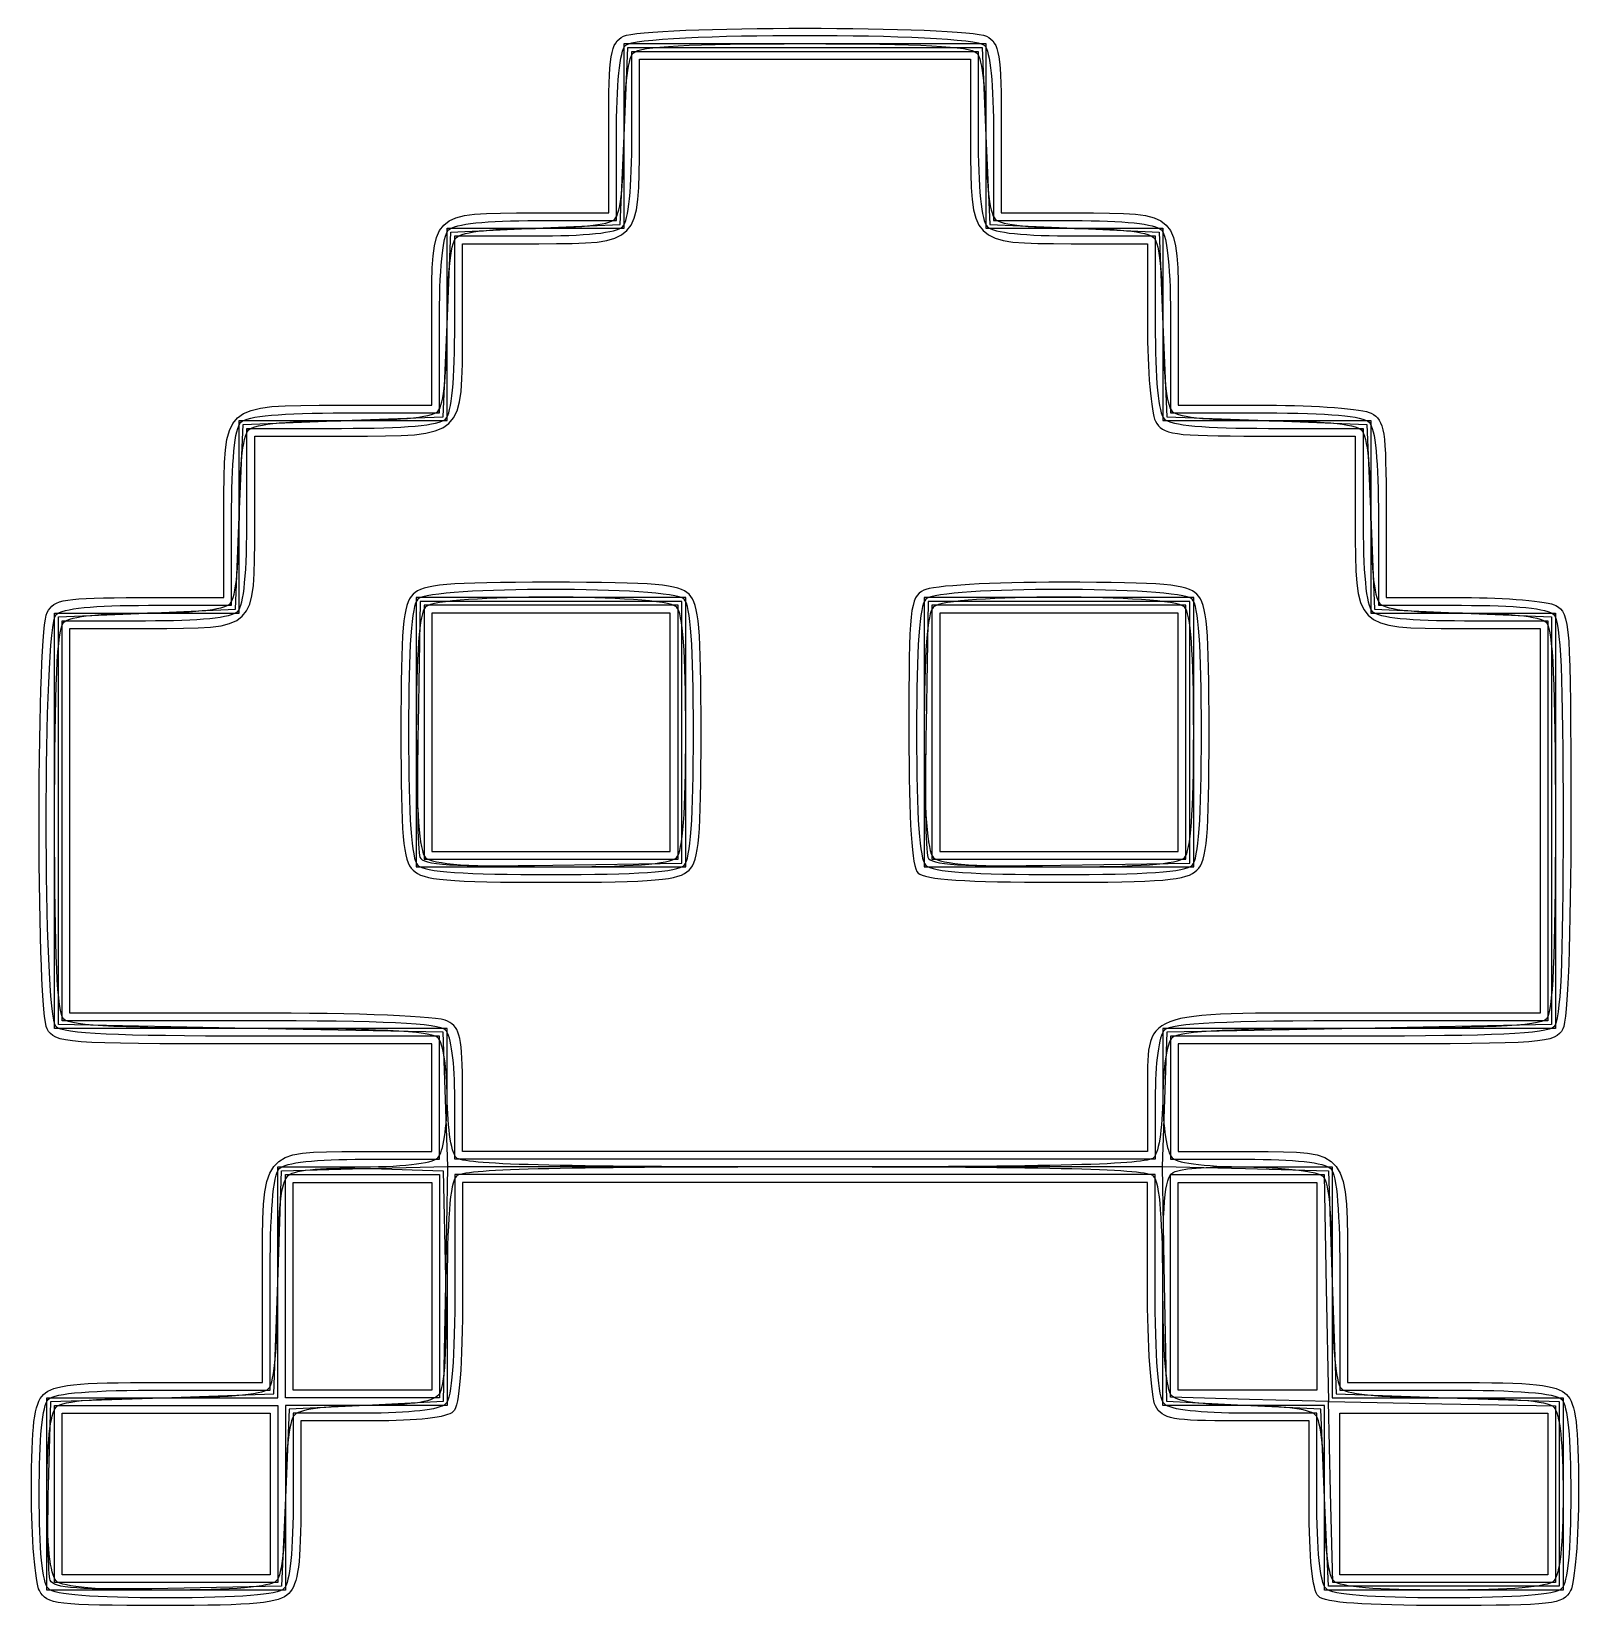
# Model space of a CAD drawing. Extents: x 86 to 356, y 52 to 258.
# Drawn here: x 203.9 to 260.6, y 130 to 187.7 of the extents above; entities that cross this region are included whole.
import ezdxf

# ---------------------------------------------------------------- set-up
doc = ezdxf.new("R2010")
doc.units = 0
doc.layers.add('Layer_1', color=7, linetype='CONTINUOUS')

msp = doc.modelspace()

# ---------------------------------------------------------------- linework, layer by layer
at = {"layer": 'Layer_1', "color": 7}
for points in [[(204.51031, 134.376085), (204.590946, 137.462391), (208.683169, 137.603502), (212.775391, 137.744613), (212.916502, 141.836836), (213.057613, 145.929058), (216.102348, 146.009271), (219.147085, 146.089484), (219.065681, 148.549271), (218.98428, 151.009058), (211.928724, 151.150169), (204.873169, 151.29128), (204.873169, 158.770169), (204.873169, 166.249058), (208.118724, 166.390169), (211.36428, 166.53128), (211.505391, 169.917947), (211.646502, 173.304613), (215.315391, 173.445724), (218.98428, 173.586836), (219.125391, 176.973502), (219.266502, 180.360169), (222.370946, 180.50128), (225.475391, 180.642391), (225.616502, 183.887947), (225.757613, 187.133502), (232.248724, 187.133502), (238.739835, 187.133502), (238.880946, 183.887947), (239.022057, 180.642391), (242.126502, 180.50128), (245.230946, 180.360169), (245.372057, 176.973502), (245.513169, 173.586836), (249.182057, 173.445724), (252.850946, 173.304613), (252.992057, 169.917947), (253.133169, 166.53128), (256.378724, 166.390169), (259.62428, 166.249058), (259.62428, 158.770169), (259.62428, 151.29128), (252.568724, 151.150169), (245.513169, 151.009058), (245.431767, 148.549271), (245.350363, 146.089484), (248.395101, 146.009271), (251.439835, 145.929058), (251.580946, 141.836836), (251.722057, 137.744613), (255.81428, 137.603502), (259.906502, 137.462391), (259.906502, 134.075724), (259.906502, 130.689058), (255.673169, 130.689058), (251.439835, 130.689058), (251.298724, 133.934613), (251.157613, 137.180169), (248.335391, 137.32128), (245.513169, 137.462391), (245.435261, 141.76628), (245.357356, 146.070169), (232.248724, 146.070169), (219.140092, 146.070169), (219.062187, 141.76628), (218.98428, 137.462391), (216.162057, 137.32128), (213.339835, 137.180169), (213.198724, 133.934613), (213.057613, 130.689058), (208.888886, 130.610925)], [(225.616502, 184.226613), (225.616502, 187.274613), (232.248724, 187.274613), (238.880946, 187.274613), (238.880946, 184.226613)], [(225.898724, 183.944391), (225.898724, 186.992391), (232.248724, 186.992391), (238.598724, 186.992391), (238.598724, 183.944391)], [(226.180946, 183.766995), (226.180946, 186.710169), (232.248724, 186.710169), (238.316502, 186.710169), (238.316502, 183.766995)], [(222.352393, 181.065724), (225.052057, 181.065724), (225.052057, 184.16024)], [(222.427391, 180.783502), (225.33428, 180.783502), (225.33428, 183.831502)], [(239.163169, 183.831502), (239.163169, 180.783502), (242.070057, 180.783502)], [(239.445391, 184.16024), (239.445391, 181.065724), (242.145055, 181.065724)], [(222.709613, 180.50128), (225.616502, 180.50128), (225.616502, 183.54928)], [(238.880946, 183.54928), (238.880946, 180.50128), (241.787835, 180.50128)], [(219.125391, 177.312169), (219.125391, 180.50128), (222.03228, 180.50128)], [(219.407613, 177.029947), (219.407613, 180.219058), (222.314502, 180.219058)], [(242.182946, 180.219058), (245.089835, 180.219058), (245.089835, 177.029947)], [(242.465169, 180.50128), (245.372057, 180.50128), (245.372057, 177.312169)], [(219.689835, 176.85255), (219.689835, 179.936836), (222.491898, 179.936836)], [(242.00555, 179.936836), (244.807613, 179.936836), (244.807613, 176.954949)], [(215.194439, 174.010169), (218.560946, 174.010169), (218.560946, 177.245796)], [(215.371835, 173.727947), (218.843169, 173.727947), (218.843169, 176.917058)], [(245.65428, 176.917058), (245.65428, 173.727947), (249.125613, 173.727947)], [(245.936502, 177.245796), (245.936502, 174.010169), (249.200611, 174.010169)], [(215.654057, 173.445724), (219.125391, 173.445724), (219.125391, 176.634836)], [(245.372057, 176.634836), (245.372057, 173.445724), (248.843391, 173.445724)], [(211.505391, 170.256613), (211.505391, 173.445724), (214.976724, 173.445724)], [(249.520724, 173.445724), (252.992057, 173.445724), (252.992057, 170.256613)], [(211.787613, 169.974391), (211.787613, 173.163502), (215.258946, 173.163502)], [(212.069835, 169.645653), (212.069835, 172.88128), (215.436343, 172.88128)], [(248.909764, 172.88128), (252.427613, 172.88128), (252.427613, 169.796995)], [(249.238502, 173.163502), (252.709835, 173.163502), (252.709835, 169.974391)], [(207.84643, 166.954613), (210.940946, 166.954613), (210.940946, 170.038899)], [(208.175169, 166.672391), (211.223169, 166.672391), (211.223169, 169.861502)], [(253.27428, 169.861502), (253.27428, 166.672391), (256.32228, 166.672391)], [(253.556502, 170.19024), (253.556502, 166.954613), (256.397277, 166.954613)], [(208.457391, 166.390169), (211.505391, 166.390169), (211.505391, 169.57928)], [(252.992057, 169.57928), (252.992057, 166.390169), (256.040057, 166.390169)], [(227.87428, 162.015724), (227.87428, 166.954613), (222.935391, 166.954613), (217.996502, 166.954613), (217.996502, 162.015724), (217.996502, 157.076836), (222.935391, 157.076836), (227.87428, 157.076836), (227.87428, 162.015724), (227.87428, 162.015724)], [(246.500946, 162.015724), (246.500946, 166.954613), (241.562057, 166.954613), (236.623169, 166.954613), (236.623169, 162.015724), (236.623169, 157.076836), (241.562057, 157.076836), (246.500946, 157.076836), (246.500946, 162.015724), (246.500946, 162.015724)], [(211.590057, 151.150169), (204.732057, 151.150169), (204.732057, 158.770169), (204.732057, 166.390169), (207.780057, 166.390169)], [(227.733169, 162.015724), (227.733169, 166.813502), (222.935391, 166.813502), (218.137613, 166.813502), (218.05959, 162.309275)], [(227.592057, 162.015724), (227.592057, 166.672391), (222.935391, 166.672391), (218.278724, 166.672391), (218.278724, 162.015724), (218.278724, 157.359058), (222.935391, 157.359058), (227.592057, 157.359058), (227.592057, 162.015724), (227.592057, 162.015724)], [(227.309835, 162.015724), (227.309835, 166.390169), (222.935391, 166.390169), (218.560946, 166.390169), (218.560946, 162.015724), (218.560946, 157.64128), (222.935391, 157.64128), (227.309835, 157.64128), (227.309835, 162.015724), (227.309835, 162.015724)], [(246.359835, 162.015724), (246.359835, 166.813502), (241.562057, 166.813502), (236.76428, 166.813502), (236.686257, 162.309275)], [(246.218724, 162.015724), (246.218724, 166.672391), (241.562057, 166.672391), (236.905391, 166.672391), (236.905391, 162.015724), (236.905391, 157.359058), (241.562057, 157.359058), (246.218724, 157.359058), (246.218724, 162.015724), (246.218724, 162.015724)], [(245.936502, 162.015724), (245.936502, 166.390169), (241.562057, 166.390169), (237.187613, 166.390169), (237.187613, 162.015724), (237.187613, 157.64128), (241.562057, 157.64128), (245.936502, 157.64128), (245.936502, 162.015724), (245.936502, 162.015724)], [(256.717391, 166.390169), (259.765391, 166.390169), (259.765391, 158.770169), (259.765391, 151.150169), (252.907391, 151.150169)], [(211.87228, 151.432391), (205.01428, 151.432391), (205.01428, 158.770169), (205.01428, 166.107947), (208.06228, 166.107947)], [(211.947277, 151.714613), (205.296502, 151.714613), (205.296502, 158.770169), (205.296502, 165.825724), (208.137277, 165.825724)], [(256.257772, 165.825724), (259.200946, 165.825724), (259.200946, 158.770169), (259.200946, 151.714613), (252.447772, 151.714613)], [(256.435169, 166.107947), (259.483169, 166.107947), (259.483169, 158.770169), (259.483169, 151.432391), (252.625169, 151.432391)], [(222.999718, 157.140539), (227.733169, 157.217947), (227.733169, 162.015724), (227.733169, 162.015724)], [(241.626384, 157.140539), (246.359835, 157.217947), (246.359835, 162.015724), (246.359835, 162.015724)], [(227.535613, 157.415502), (227.535613, 157.415502)], [(227.817835, 157.13328), (227.817835, 157.13328)], [(246.16228, 157.415502), (246.16228, 157.415502)], [(246.444502, 157.13328), (246.444502, 157.13328)], [(227.995232, 156.955884), (227.995232, 156.955884)], [(246.621898, 156.955884), (246.621898, 156.955884)], [(216.077391, 146.352391), (218.843169, 146.352391), (218.843169, 148.610169), (218.843169, 150.867947), (211.985169, 150.867947)], [(219.125391, 148.948836), (219.125391, 151.150169), (212.267391, 151.150169)], [(252.230057, 151.150169), (245.372057, 151.150169), (245.372057, 148.948836)], [(252.51228, 150.867947), (245.65428, 150.867947), (245.65428, 148.610169), (245.65428, 146.352391), (248.420057, 146.352391)], [(215.899994, 146.634613), (218.560946, 146.634613), (218.560946, 148.610169), (218.560946, 150.585724), (211.65643, 150.585724)], [(252.841018, 150.585724), (245.936502, 150.585724), (245.936502, 148.610169), (245.936502, 146.634613), (248.597454, 146.634613)], [(245.089835, 148.553724), (245.089835, 146.352391), (232.248724, 146.352391), (219.407613, 146.352391), (219.407613, 148.553724), (219.407613, 148.553724)], [(244.807613, 148.731121), (244.807613, 146.634613), (232.248724, 146.634613), (219.689835, 146.634613), (219.689835, 148.882463), (219.689835, 148.882463)], [(219.464057, 146.408836), (219.464057, 146.408836)], [(212.916502, 142.175502), (212.916502, 146.070169), (215.68228, 146.070169)], [(213.198724, 141.695724), (213.198724, 145.787947), (216.020946, 145.787947), (218.843169, 145.787947), (218.843169, 141.695724), (218.843169, 137.603502), (216.020946, 137.603502), (213.198724, 137.603502), (213.198724, 141.695724), (213.198724, 141.695724)], [(213.480946, 141.695724), (213.480946, 145.505724), (216.020946, 145.505724), (218.560946, 145.505724), (218.560946, 141.695724), (218.560946, 137.885724), (216.020946, 137.885724), (213.480946, 137.885724), (213.480946, 141.695724), (213.480946, 141.695724)], [(216.345299, 146.010581), (218.98428, 145.929058), (219.063006, 142.01671)], [(245.089835, 141.752169), (245.089835, 145.787947), (232.248724, 145.787947), (219.407613, 145.787947), (219.407613, 141.752169)], [(244.807613, 141.677171), (244.807613, 145.505724), (232.248724, 145.505724), (219.689835, 145.505724), (219.689835, 141.469947)], [(251.519349, 134.14628), (251.439835, 137.462391), (248.547057, 137.542819), (245.65428, 137.623249), (245.65428, 141.705597), (245.65428, 145.787947), (248.468958, 145.787947), (251.283634, 145.787947), (251.361736, 141.625169), (251.439835, 137.462391), (255.602613, 137.384292), (259.765391, 137.30619), (259.765391, 134.068181), (259.765391, 130.830169), (255.682126, 130.830169), (251.598859, 130.830169), (251.519349, 134.14628), (251.519349, 134.14628)], [(245.936502, 141.695724), (245.936502, 145.505724), (248.476502, 145.505724), (251.016502, 145.505724), (251.016502, 141.695724), (251.016502, 137.885724), (248.476502, 137.885724), (245.936502, 137.885724), (245.936502, 141.695724), (245.936502, 141.695724)], [(248.815169, 146.070169), (251.580946, 146.070169), (251.580946, 142.175502)], [(208.562217, 138.167947), (212.352057, 138.167947), (212.352057, 141.957788)], [(208.739613, 137.885724), (212.63428, 137.885724), (212.63428, 141.780391)], [(209.021835, 137.603502), (212.916502, 137.603502), (212.916502, 141.520058)], [(251.580946, 141.498169), (251.580946, 137.603502), (255.475613, 137.603502)], [(251.863169, 141.780391), (251.863169, 137.885724), (255.757835, 137.885724)], [(252.145391, 141.957788), (252.145391, 138.167947), (255.935232, 138.167947)], [(219.125391, 141.357058), (219.125391, 137.32128), (216.500724, 137.32128)], [(247.996724, 137.32128), (245.372057, 137.32128), (245.372057, 141.357058)], [(204.449835, 134.075724), (204.449835, 137.603502), (208.344502, 137.603502)], [(256.152946, 137.603502), (260.047613, 137.603502), (260.047613, 134.075724), (260.047613, 130.547947), (255.673169, 130.547947), (251.298724, 130.547947), (251.298724, 133.595947)], [(204.732057, 134.075724), (204.732057, 137.32128), (208.82428, 137.32128), (212.916502, 137.32128), (212.916502, 134.075724), (212.916502, 130.830169), (208.82428, 130.830169), (204.732057, 130.830169), (204.732057, 134.075724), (204.732057, 134.075724)], [(205.01428, 134.075724), (205.01428, 137.039058), (208.82428, 137.039058), (212.63428, 137.039058), (212.63428, 134.075724), (212.63428, 131.112391), (208.82428, 131.112391), (205.01428, 131.112391), (205.01428, 134.075724), (205.01428, 134.075724)], [(215.84528, 137.32128), (213.198724, 137.32128), (213.198724, 134.27328)], [(216.105613, 137.039058), (213.480946, 137.039058), (213.480946, 133.991058)], [(251.016502, 133.991058), (251.016502, 137.039058), (248.391835, 137.039058)], [(251.298724, 134.27328), (251.298724, 137.32128), (248.674057, 137.32128)], [(251.863169, 134.075724), (251.863169, 137.039058), (255.673169, 137.039058), (259.483169, 137.039058), (259.483169, 134.075724), (259.483169, 131.112391), (255.673169, 131.112391), (251.863169, 131.112391), (251.863169, 134.075724), (251.863169, 134.075724)], [(216.387835, 136.756836), (213.763169, 136.756836), (213.763169, 133.813661)], [(250.73428, 133.708836), (250.73428, 136.756836), (248.063097, 136.756836)], [(213.198724, 133.595947), (213.198724, 130.547947), (208.82428, 130.547947), (204.449835, 130.547947), (204.449835, 134.075724), (204.449835, 134.075724)], [(204.177542, 130.529393), (204.177542, 130.529393)], [(204.50628, 130.604391), (204.50628, 130.604391)], [(204.574916, 130.911282), (204.574916, 130.911282)], [(204.788502, 130.886613), (204.788502, 130.886613)], [(251.637391, 130.886613), (251.637391, 130.886613)]]:
    msp.add_lwpolyline(points, dxfattribs=at)
for points in [[(225.597949, 187.546907), (226.328811, 187.938053), (238.168637, 187.938053), (238.8995, 187.546907)], [(225.672946, 187.218169), (226.153057, 187.69828), (238.344391, 187.69828), (238.824502, 187.218169)], [(225.052057, 184.16024), (225.052057, 186.930853), (225.109196, 187.285332), (225.597949, 187.546907)], [(225.33428, 183.831502), (225.33428, 185.825874), (225.451348, 186.996571), (225.672946, 187.218169)], [(225.955169, 186.935947), (226.197174, 187.177952), (227.99344, 187.274613), (232.248724, 187.274613)], [(232.248724, 187.274613), (236.504009, 187.274613), (238.300274, 187.177952), (238.54228, 186.935947)], [(238.824502, 187.218169), (239.0461, 186.996571), (239.163169, 185.825874), (239.163169, 183.831502)], [(238.8995, 187.546907), (239.388252, 187.285332), (239.445391, 186.930853), (239.445391, 184.16024)], [(225.616502, 183.54928), (225.616502, 185.543651), (225.73357, 186.714349), (225.955169, 186.935947)], [(238.54228, 186.935947), (238.763878, 186.714349), (238.880946, 185.543651), (238.880946, 183.54928)], [(225.277835, 180.839947), (225.499433, 181.061545), (225.616502, 182.232242), (225.616502, 184.226613)], [(238.880946, 184.226613), (238.880946, 182.232242), (238.998015, 181.061545), (239.219613, 180.839947)], [(222.491898, 179.936836), (226.17857, 179.936836), (226.180946, 179.939376), (226.180946, 183.766995)], [(225.560057, 180.557724), (225.781656, 180.779323), (225.898724, 181.95002), (225.898724, 183.944391)], [(238.316502, 183.766995), (238.316502, 179.939302), (238.31876, 179.936836), (242.00555, 179.936836)], [(238.598724, 183.944391), (238.598724, 181.95002), (238.715793, 180.779323), (238.937391, 180.557724)], [(218.560946, 177.245796), (218.560946, 181.146598), (218.480674, 181.065724), (222.352393, 181.065724)], [(219.181835, 180.444836), (219.401401, 180.664402), (220.542773, 180.783502), (222.427391, 180.783502)], [(222.03228, 180.50128), (223.916898, 180.50128), (225.058269, 180.620381), (225.277835, 180.839947)], [(239.219613, 180.839947), (239.439179, 180.620381), (240.580551, 180.50128), (242.465169, 180.50128)], [(242.070057, 180.783502), (243.954675, 180.783502), (245.096047, 180.664402), (245.315613, 180.444836)], [(242.145055, 181.065724), (246.016774, 181.065724), (245.936502, 181.146598), (245.936502, 177.245796)], [(218.843169, 176.917058), (218.843169, 179.021183), (218.958389, 180.221389), (219.181835, 180.444836)], [(219.125391, 176.634836), (219.125391, 178.73896), (219.240611, 179.939167), (219.464057, 180.162613)], [(219.464057, 180.162613), (219.683624, 180.382179), (220.824995, 180.50128), (222.709613, 180.50128)], [(222.314502, 180.219058), (224.19912, 180.219058), (225.340491, 180.338158), (225.560057, 180.557724)], [(238.937391, 180.557724), (239.156957, 180.338158), (240.298328, 180.219058), (242.182946, 180.219058)], [(241.787835, 180.50128), (243.672453, 180.50128), (244.813825, 180.382179), (245.033391, 180.162613)], [(245.033391, 180.162613), (245.256837, 179.939167), (245.372057, 178.73896), (245.372057, 176.634836)], [(245.315613, 180.444836), (245.53906, 180.221389), (245.65428, 179.021183), (245.65428, 176.917058)], [(218.786724, 173.784391), (219.010171, 174.007838), (219.125391, 175.208044), (219.125391, 177.312169)], [(245.372057, 177.312169), (245.372057, 175.208044), (245.487277, 174.007838), (245.710724, 173.784391)], [(215.436343, 172.88128), (219.784493, 172.88128), (219.689835, 172.792902), (219.689835, 176.85255)], [(219.068946, 173.502169), (219.292393, 173.725616), (219.407613, 174.925822), (219.407613, 177.029947)], [(244.807613, 176.954949), (244.807613, 175.31491), (244.939081, 173.72741), (245.099764, 173.427171)], [(245.089835, 177.029947), (245.089835, 174.925822), (245.205055, 173.725616), (245.428502, 173.502169)], [(210.940946, 170.038899), (210.940946, 174.098547), (210.846289, 174.010169), (215.194439, 174.010169)], [(249.200611, 174.010169), (250.995871, 174.010169), (252.710371, 173.878701), (253.010611, 173.718018)], [(211.223169, 169.861502), (211.223169, 171.965627), (211.338389, 173.165833), (211.561835, 173.38928)], [(211.561835, 173.38928), (211.78853, 173.615975), (213.048207, 173.727947), (215.371835, 173.727947)], [(211.844057, 173.107058), (212.070752, 173.333753), (213.330429, 173.445724), (215.654057, 173.445724)], [(214.976724, 173.445724), (217.300353, 173.445724), (218.560029, 173.557696), (218.786724, 173.784391)], [(215.258946, 173.163502), (217.582575, 173.163502), (218.842251, 173.275474), (219.068946, 173.502169)], [(245.099764, 173.427171), (245.364618, 172.932286), (245.720613, 172.88128), (248.909764, 172.88128)], [(245.428502, 173.502169), (245.655197, 173.275474), (246.914873, 173.163502), (249.238502, 173.163502)], [(245.710724, 173.784391), (245.937419, 173.557696), (247.197095, 173.445724), (249.520724, 173.445724)], [(248.843391, 173.445724), (251.167019, 173.445724), (252.426696, 173.333753), (252.653391, 173.107058)], [(249.125613, 173.727947), (251.449242, 173.727947), (252.708918, 173.615975), (252.935613, 173.38928)], [(252.935613, 173.38928), (253.15906, 173.165833), (253.27428, 171.965627), (253.27428, 169.861502)], [(253.010611, 173.718018), (253.501587, 173.455255), (253.556502, 173.100366), (253.556502, 170.19024)], [(211.505391, 169.57928), (211.505391, 171.683405), (211.620611, 172.883611), (211.844057, 173.107058)], [(252.653391, 173.107058), (252.876837, 172.883611), (252.992057, 171.683405), (252.992057, 169.57928)], [(211.166724, 166.728836), (211.390171, 166.952282), (211.505391, 168.152489), (211.505391, 170.256613)], [(211.448946, 166.446613), (211.672393, 166.67006), (211.787613, 167.870266), (211.787613, 169.974391)], [(252.427613, 169.796995), (252.427613, 165.78918), (252.392369, 165.825724), (256.257772, 165.825724)], [(252.709835, 169.974391), (252.709835, 167.870266), (252.825055, 166.67006), (253.048502, 166.446613)], [(252.992057, 170.256613), (252.992057, 168.152489), (253.107277, 166.952282), (253.330724, 166.728836)], [(208.137277, 165.825724), (212.166208, 165.825724), (212.069835, 165.732111), (212.069835, 169.645653)], [(222.935391, 167.519058), (219.115005, 167.519058), (218.242574, 167.44259), (217.87555, 167.075565)], [(227.995232, 167.075565), (227.628207, 167.44259), (226.755777, 167.519058), (222.935391, 167.519058)], [(241.664456, 167.519058), (239.092582, 167.519058), (236.915641, 167.393362), (236.604615, 167.226907)], [(246.621898, 167.075565), (246.255695, 167.441768), (245.391751, 167.519058), (241.664456, 167.519058)], [(204.459764, 166.408722), (204.721339, 166.897475), (205.075818, 166.954613), (207.84643, 166.954613)], [(217.87555, 167.075565), (217.508526, 166.708541), (217.432057, 165.83611), (217.432057, 162.015724)], [(218.052946, 166.898169), (217.817587, 166.66281), (217.71428, 165.173478), (217.71428, 162.015724)], [(227.817835, 166.898169), (227.343092, 167.372912), (218.527689, 167.372912), (218.052946, 166.898169)], [(227.535613, 166.615947), (227.062182, 167.089377), (218.808599, 167.089377), (218.335169, 166.615947)], [(228.156502, 162.015724), (228.156502, 165.173478), (228.053194, 166.66281), (227.817835, 166.898169)], [(228.438724, 162.015724), (228.438724, 165.83611), (228.362256, 166.708541), (227.995232, 167.075565)], [(236.604615, 167.226907), (236.09727, 166.955384), (236.058724, 166.59071), (236.058724, 162.06224)], [(236.679613, 166.898169), (236.444254, 166.66281), (236.340946, 165.173478), (236.340946, 162.015724)], [(246.444502, 166.898169), (245.969759, 167.372912), (237.154356, 167.372912), (236.679613, 166.898169)], [(246.16228, 166.615947), (245.688849, 167.089377), (237.435266, 167.089377), (236.961835, 166.615947)], [(246.783169, 162.015724), (246.783169, 165.173478), (246.679861, 166.66281), (246.444502, 166.898169)], [(247.065391, 162.015724), (247.065391, 165.83611), (246.988923, 166.708541), (246.621898, 167.075565)], [(256.397277, 166.954613), (257.959705, 166.954613), (259.483705, 166.823146), (259.783944, 166.662463)], [(204.167613, 158.770169), (204.167613, 163.119614), (204.280609, 166.073964), (204.459764, 166.408722)], [(204.788502, 151.206613), (204.306427, 151.688688), (204.306427, 165.851649), (204.788502, 166.333724)], [(204.788502, 166.333724), (205.0101, 166.555323), (206.180797, 166.672391), (208.175169, 166.672391)], [(205.070724, 166.051502), (205.292322, 166.2731), (206.463019, 166.390169), (208.457391, 166.390169)], [(207.780057, 166.390169), (209.774429, 166.390169), (210.945126, 166.507238), (211.166724, 166.728836)], [(208.06228, 166.107947), (210.056651, 166.107947), (211.227348, 166.225015), (211.448946, 166.446613)], [(218.335169, 166.615947), (218.101666, 166.382445), (217.996502, 164.953971), (217.996502, 162.015724)], [(227.87428, 162.015724), (227.87428, 164.953971), (227.769115, 166.382445), (227.535613, 166.615947)], [(236.961835, 166.615947), (236.728333, 166.382445), (236.623169, 164.953971), (236.623169, 162.015724)], [(246.500946, 162.015724), (246.500946, 164.953971), (246.395782, 166.382445), (246.16228, 166.615947)], [(253.048502, 166.446613), (253.2701, 166.225015), (254.440797, 166.107947), (256.435169, 166.107947)], [(253.330724, 166.728836), (253.552322, 166.507238), (254.723019, 166.390169), (256.717391, 166.390169)], [(256.040057, 166.390169), (258.034429, 166.390169), (259.205126, 166.2731), (259.426724, 166.051502)], [(256.32228, 166.672391), (258.316651, 166.672391), (259.487348, 166.555323), (259.708946, 166.333724)], [(259.708946, 166.333724), (259.954714, 166.087957), (260.047613, 164.013231), (260.047613, 158.770169)], [(259.783944, 166.662463), (260.302189, 166.385106), (260.329835, 165.998238), (260.329835, 159.023906)], [(204.732057, 158.770169), (204.732057, 163.793724), (204.825673, 165.806452), (205.070724, 166.051502)], [(259.426724, 166.051502), (259.671775, 165.806452), (259.765391, 163.793724), (259.765391, 158.770169)], [(218.05959, 162.309275), (218.016678, 159.831951), (218.04562, 157.638116), (218.123917, 157.434089)], [(236.686257, 162.309275), (236.643345, 159.831951), (236.672287, 157.638116), (236.750583, 157.434089)], [(217.432057, 162.015724), (217.432057, 158.195339), (217.508526, 157.322908), (217.87555, 156.955884)], [(217.71428, 162.015724), (217.71428, 158.857971), (217.817587, 157.368639), (218.052946, 157.13328)], [(217.996502, 162.015724), (217.996502, 159.077478), (218.101666, 157.649004), (218.335169, 157.415502)], [(227.535613, 157.415502), (227.769115, 157.649004), (227.87428, 159.077478), (227.87428, 162.015724)], [(227.817835, 157.13328), (228.053194, 157.368639), (228.156502, 158.857971), (228.156502, 162.015724)], [(227.995232, 156.955884), (228.362256, 157.322908), (228.438724, 158.195339), (228.438724, 162.015724)], [(236.058724, 162.06224), (236.058724, 158.648802), (236.160138, 157.088311), (236.397391, 156.851058)], [(236.340946, 162.015724), (236.340946, 158.857971), (236.444254, 157.368639), (236.679613, 157.13328)], [(236.623169, 162.015724), (236.623169, 159.077478), (236.728333, 157.649004), (236.961835, 157.415502)], [(246.16228, 157.415502), (246.395782, 157.649004), (246.500946, 159.077478), (246.500946, 162.015724)], [(246.444502, 157.13328), (246.679861, 157.368639), (246.783169, 158.857971), (246.783169, 162.015724)], [(246.621898, 156.955884), (246.988923, 157.322908), (247.065391, 158.195339), (247.065391, 162.015724)], [(260.329835, 159.023906), (260.329835, 154.499554), (260.217607, 151.467807), (260.037684, 151.131616)], [(204.459764, 151.131616), (204.280609, 151.466374), (204.167613, 154.420724), (204.167613, 158.770169)], [(205.070724, 151.488836), (204.825673, 151.733886), (204.732057, 153.746613), (204.732057, 158.770169)], [(259.765391, 158.770169), (259.765391, 153.746613), (259.671775, 151.733886), (259.426724, 151.488836)], [(260.047613, 158.770169), (260.047613, 153.527107), (259.954714, 151.452381), (259.708946, 151.206613)], [(218.052946, 157.13328), (218.288306, 156.897921), (219.777637, 156.794613), (222.935391, 156.794613)], [(218.123917, 157.434089), (218.235361, 157.143671), (219.293968, 157.079937), (222.999718, 157.140539)], [(218.335169, 157.415502), (218.568671, 157.182), (219.997144, 157.076836), (222.935391, 157.076836)], [(222.935391, 157.076836), (225.873637, 157.076836), (227.302111, 157.182), (227.535613, 157.415502)], [(222.935391, 156.794613), (226.093144, 156.794613), (227.582476, 156.897921), (227.817835, 157.13328)], [(236.679613, 157.13328), (236.914972, 156.897921), (238.404304, 156.794613), (241.562057, 156.794613)], [(236.750583, 157.434089), (236.862027, 157.143671), (237.920634, 157.079937), (241.626384, 157.140539)], [(236.961835, 157.415502), (237.195337, 157.182), (238.623811, 157.076836), (241.562057, 157.076836)], [(241.562057, 157.076836), (244.500304, 157.076836), (245.928777, 157.182), (246.16228, 157.415502)], [(241.562057, 156.794613), (244.719811, 156.794613), (246.209143, 156.897921), (246.444502, 157.13328)], [(217.87555, 156.955884), (218.242574, 156.588859), (219.115005, 156.512391), (222.935391, 156.512391)], [(222.935391, 156.512391), (226.755777, 156.512391), (227.628207, 156.588859), (227.995232, 156.955884)], [(236.397391, 156.851058), (236.633806, 156.614643), (238.161503, 156.512391), (241.457232, 156.512391)], [(241.457232, 156.512391), (245.372913, 156.512391), (246.254072, 156.588058), (246.621898, 156.955884)], [(252.447772, 151.714613), (244.43769, 151.714613), (244.807613, 151.859069), (244.807613, 148.731121)], [(212.267391, 151.150169), (207.309686, 151.150169), (205.315549, 151.244011), (205.070724, 151.488836)], [(219.068946, 151.093724), (218.824121, 151.338549), (216.829984, 151.432391), (211.87228, 151.432391)], [(219.143944, 151.422463), (218.811946, 151.600141), (215.99212, 151.714613), (211.947277, 151.714613)], [(219.689835, 148.882463), (219.689835, 150.816001), (219.613505, 151.171161), (219.143944, 151.422463)], [(252.625169, 151.432391), (247.667464, 151.432391), (245.673327, 151.338549), (245.428502, 151.093724)], [(259.426724, 151.488836), (259.181899, 151.244011), (257.187762, 151.150169), (252.230057, 151.150169)], [(211.65643, 150.585724), (205.118981, 150.585724), (204.736384, 150.614745), (204.459764, 151.131616)], [(211.985169, 150.867947), (207.027464, 150.867947), (205.033327, 150.961788), (204.788502, 151.206613)], [(218.786724, 150.811502), (218.541899, 151.056327), (216.547762, 151.150169), (211.590057, 151.150169)], [(219.125391, 148.610169), (219.125391, 149.682613), (218.981714, 150.616512), (218.786724, 150.811502)], [(219.407613, 148.553724), (219.407613, 149.889575), (219.274463, 150.888207), (219.068946, 151.093724)], [(245.428502, 151.093724), (245.222985, 150.888207), (245.089835, 149.889575), (245.089835, 148.553724)], [(245.710724, 150.811502), (245.515734, 150.616512), (245.372057, 149.682613), (245.372057, 148.610169)], [(252.907391, 151.150169), (247.949686, 151.150169), (245.955549, 151.056327), (245.710724, 150.811502)], [(259.708946, 151.206613), (259.464121, 150.961788), (257.469984, 150.867947), (252.51228, 150.867947)], [(260.037684, 151.131616), (259.761064, 150.614745), (259.378467, 150.585724), (252.841018, 150.585724)], [(218.786724, 146.408836), (218.981714, 146.603826), (219.125391, 147.537724), (219.125391, 148.610169)], [(219.464057, 146.408836), (219.25854, 146.614353), (219.125391, 147.612985), (219.125391, 148.948836)], [(245.372057, 148.948836), (245.372057, 147.612985), (245.238908, 146.614353), (245.033391, 146.408836)], [(245.372057, 148.610169), (245.372057, 147.537724), (245.515734, 146.603826), (245.710724, 146.408836)], [(212.352057, 141.957788), (212.352057, 146.726087), (212.282665, 146.634613), (215.899994, 146.634613)], [(248.597454, 146.634613), (252.214784, 146.634613), (252.145391, 146.726087), (252.145391, 141.957788)], [(212.972946, 146.013724), (213.190277, 146.231055), (214.302526, 146.352391), (216.077391, 146.352391)], [(215.68228, 146.070169), (217.457144, 146.070169), (218.569393, 146.191505), (218.786724, 146.408836)], [(232.248724, 146.070169), (222.944797, 146.070169), (219.717225, 146.155668), (219.464057, 146.408836)], [(245.033391, 146.408836), (244.780223, 146.155668), (241.552651, 146.070169), (232.248724, 146.070169)], [(245.710724, 146.408836), (245.928055, 146.191505), (247.040304, 146.070169), (248.815169, 146.070169)], [(245.818474, 145.898863), (246.645046, 146.21605), (250.888678, 146.085104), (251.24228, 145.731502)], [(248.420057, 146.352391), (250.194922, 146.352391), (251.307171, 146.231055), (251.524502, 146.013724)], [(212.63428, 141.780391), (212.63428, 144.43328), (212.742261, 145.783039), (212.972946, 146.013724)], [(212.916502, 141.520058), (212.916502, 144.531852), (213.00773, 145.512323), (213.31141, 145.764356)], [(213.31141, 145.764356), (213.566288, 145.975884), (214.642093, 146.063195), (216.345299, 146.010581)], [(219.464057, 145.731502), (219.232226, 145.499671), (219.125391, 144.1197), (219.125391, 141.357058)], [(232.248724, 146.070169), (222.944797, 146.070169), (219.717225, 145.98467), (219.464057, 145.731502)], [(245.033391, 145.731502), (244.780223, 145.98467), (241.552651, 146.070169), (232.248724, 146.070169)], [(245.372057, 141.357058), (245.372057, 144.1197), (245.265222, 145.499671), (245.033391, 145.731502)], [(245.372057, 141.863085), (245.372057, 145.126632), (245.441476, 145.754196), (245.818474, 145.898863)], [(251.24228, 145.731502), (251.472965, 145.500817), (251.580946, 144.151058), (251.580946, 141.498169)], [(251.524502, 146.013724), (251.755188, 145.783039), (251.863169, 144.43328), (251.863169, 141.780391)], [(212.577835, 137.942169), (212.808521, 138.172855), (212.916502, 139.522613), (212.916502, 142.175502)], [(251.580946, 142.175502), (251.580946, 139.522613), (251.688927, 138.172855), (251.919613, 137.942169)], [(219.063006, 142.01671), (219.116216, 139.372423), (219.03642, 137.977455), (218.816784, 137.712821)], [(219.407613, 141.752169), (219.407613, 138.989527), (219.300778, 137.609556), (219.068946, 137.377724)], [(219.689835, 141.469947), (219.689835, 138.707304), (219.583, 137.327334), (219.351169, 137.095502)], [(245.099764, 137.302727), (244.939081, 137.602966), (244.807613, 139.571466), (244.807613, 141.677171)], [(245.428502, 137.377724), (245.19667, 137.609556), (245.089835, 138.989527), (245.089835, 141.752169)], [(245.710724, 137.659947), (245.480292, 137.890378), (245.372057, 139.23368), (245.372057, 141.863085)], [(204.328883, 137.724454), (204.688022, 138.083593), (205.493202, 138.167947), (208.562217, 138.167947)], [(255.935232, 138.167947), (259.004246, 138.167947), (259.809426, 138.083593), (260.168565, 137.724454)], [(203.885391, 134.178123), (203.885391, 136.622591), (203.979492, 137.375063), (204.328883, 137.724454)], [(204.167613, 134.075724), (204.167613, 136.135947), (204.283553, 137.324331), (204.50628, 137.547058)], [(204.50628, 137.547058), (204.736965, 137.777743), (206.086724, 137.885724), (208.739613, 137.885724)], [(204.788502, 137.264836), (205.019188, 137.495521), (206.368946, 137.603502), (209.021835, 137.603502)], [(208.344502, 137.603502), (210.997391, 137.603502), (212.34715, 137.711483), (212.577835, 137.942169)], [(218.816784, 137.712821), (218.581938, 137.429851), (217.757965, 137.32128), (215.84528, 137.32128)], [(248.674057, 137.32128), (247.008946, 137.32128), (245.925577, 137.445094), (245.710724, 137.659947)], [(251.919613, 137.942169), (252.150299, 137.711483), (253.500057, 137.603502), (256.152946, 137.603502)], [(255.475613, 137.603502), (258.128502, 137.603502), (259.478261, 137.495521), (259.708946, 137.264836)], [(255.757835, 137.885724), (258.410724, 137.885724), (259.760483, 137.777743), (259.991169, 137.547058)], [(259.991169, 137.547058), (260.213896, 137.324331), (260.329835, 136.135947), (260.329835, 134.075724)], [(260.168565, 137.724454), (260.517956, 137.375063), (260.612057, 136.622591), (260.612057, 134.178123)], [(204.449835, 134.075724), (204.449835, 135.91644), (204.569802, 137.046136), (204.788502, 137.264836)], [(213.537391, 136.982613), (213.315793, 136.761015), (213.198724, 135.590318), (213.198724, 133.595947)], [(216.500724, 137.32128), (214.835613, 137.32128), (213.752244, 137.197466), (213.537391, 136.982613)], [(219.068946, 137.377724), (218.854093, 137.162872), (217.770724, 137.039058), (216.105613, 137.039058)], [(219.351169, 137.095502), (219.136316, 136.880649), (218.052946, 136.756836), (216.387835, 136.756836)], [(248.063097, 136.756836), (245.71102, 136.756836), (245.357015, 136.822049), (245.099764, 137.302727)], [(248.391835, 137.039058), (246.726724, 137.039058), (245.643355, 137.162872), (245.428502, 137.377724)], [(250.960057, 136.982613), (250.745204, 137.197466), (249.661835, 137.32128), (247.996724, 137.32128)], [(251.298724, 133.595947), (251.298724, 135.590318), (251.181656, 136.761015), (250.960057, 136.982613)], [(259.708946, 137.264836), (259.927646, 137.046136), (260.047613, 135.91644), (260.047613, 134.075724)], [(204.177542, 130.529393), (204.016858, 130.829633), (203.885391, 132.471562), (203.885391, 134.178123)], [(204.50628, 130.604391), (204.283553, 130.827118), (204.167613, 132.015502), (204.167613, 134.075724)], [(204.788502, 130.886613), (204.569802, 131.105313), (204.449835, 132.235009), (204.449835, 134.075724)], [(204.574916, 130.911282), (204.495033, 131.119455), (204.465961, 132.678614), (204.51031, 134.376085)], [(213.198724, 134.27328), (213.198724, 132.278909), (213.081656, 131.108211), (212.860057, 130.886613)], [(213.480946, 133.991058), (213.480946, 131.996687), (213.363878, 130.825989), (213.14228, 130.604391)], [(251.355169, 130.604391), (251.13357, 130.825989), (251.016502, 131.996687), (251.016502, 133.991058)], [(251.637391, 130.886613), (251.415793, 131.108211), (251.298724, 132.278909), (251.298724, 134.27328)], [(260.047613, 134.075724), (260.047613, 132.235009), (259.927646, 131.105313), (259.708946, 130.886613)], [(260.329835, 134.075724), (260.329835, 132.015502), (260.213896, 130.827118), (259.991169, 130.604391)], [(260.612057, 134.178123), (260.612057, 132.471562), (260.48059, 130.829633), (260.319907, 130.529393)], [(213.763169, 133.813661), (213.763169, 131.514343), (213.666149, 130.773468), (213.319676, 130.426995)], [(251.072946, 130.322169), (250.851348, 130.543767), (250.73428, 131.714464), (250.73428, 133.708836)], [(208.672941, 129.983502), (204.806158, 129.983502), (204.446307, 130.027199), (204.177542, 130.529393)], [(208.82428, 130.265724), (206.10554, 130.265724), (204.737662, 130.373008), (204.50628, 130.604391)], [(208.888886, 130.610925), (205.607974, 130.549428), (204.689227, 130.613465), (204.574916, 130.911282)], [(208.82428, 130.547947), (206.325044, 130.547947), (205.017441, 130.657675), (204.788502, 130.886613)], [(212.860057, 130.886613), (212.631119, 130.657675), (211.323515, 130.547947), (208.82428, 130.547947)], [(213.14228, 130.604391), (212.910897, 130.373008), (211.543019, 130.265724), (208.82428, 130.265724)], [(255.673169, 130.265724), (252.954429, 130.265724), (251.586551, 130.373008), (251.355169, 130.604391)], [(255.673169, 130.547947), (253.173933, 130.547947), (251.866329, 130.657675), (251.637391, 130.886613)], [(259.708946, 130.886613), (259.480008, 130.657675), (258.172404, 130.547947), (255.673169, 130.547947)], [(259.991169, 130.604391), (259.759786, 130.373008), (258.391908, 130.265724), (255.673169, 130.265724)], [(260.319907, 130.529393), (260.050653, 130.026287), (259.690105, 129.983502), (255.719684, 129.983502)], [(213.319676, 130.426995), (212.956205, 130.063524), (212.117776, 129.983502), (208.672941, 129.983502)], [(255.719684, 129.983502), (252.745257, 129.983502), (251.306773, 130.088342), (251.072946, 130.322169)]]:
    msp.add_open_spline(points, degree=3, dxfattribs=at)

doc.saveas('drawing.dxf')
